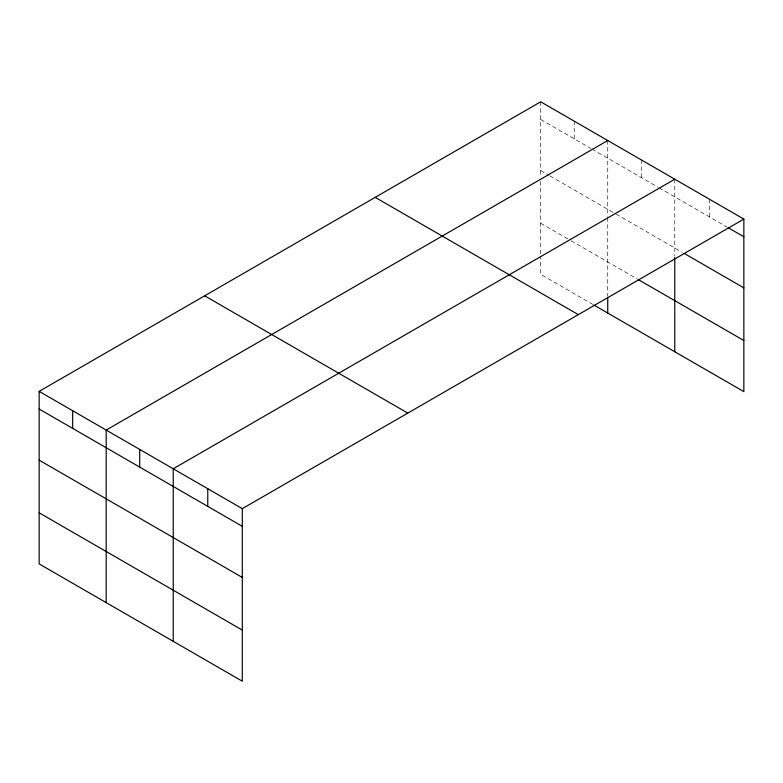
<?xml version="1.0" encoding="UTF-8"?>
<svg xmlns="http://www.w3.org/2000/svg" width="783" height="783" viewBox="0 0 783 783"><rect width="100%" height="100%" fill="white"/><g stroke="black" fill="none" stroke-linecap="round" stroke-linejoin="round"><path stroke-width="0.59" stroke-dasharray="3.92 2.94" d="M540.701 119.476L590.979 148.496M592.026 149.103L658.023 187.206M659.071 187.812L727.104 227.09M540.701 170.577L549.079 175.421M550.126 176.018L615.076 213.514M616.123 214.121L682.101 252.214M540.701 223.233L570.034 240.166M571.081 240.773L637.068 278.875M593.074 304.577L540.701 274.344L540.701 256.09M709.31 199.156L709.31 216.822M674.78 179.209L674.78 256.364M641.257 159.859L641.257 177.526M607.745 140.509L607.745 216.46M607.745 217.664L607.745 296.013M574.223 121.159L574.223 138.826M540.701 101.8L540.701 176.567M540.701 181.353L540.701 254.876"/><path stroke-width="1.17" d="M743.85 219.093L540.701 101.8L39.15 391.373L39.15 563.907L242.299 681.2L242.299 508.656L743.85 219.093L743.85 391.627L594.121 305.184M607.745 140.509L106.185 430.073L106.185 602.616M674.78 179.209L173.229 468.782L173.229 641.316M728.151 227.696L743.85 236.76M684.195 253.428L743.85 287.87M638.116 279.482L743.85 340.517M375.194 197.365L578.334 314.649M204.666 295.817L407.806 413.101M39.15 391.373L242.299 508.656M39.15 409.039L242.299 526.323M39.15 460.15L242.299 577.433M39.15 512.806L242.299 630.09M674.78 257.558L674.78 351.753M607.745 297.227L607.745 313.043M207.759 488.719L207.759 506.386M139.707 449.432L139.707 467.099M72.672 410.723L72.672 428.389"/></g></svg>
